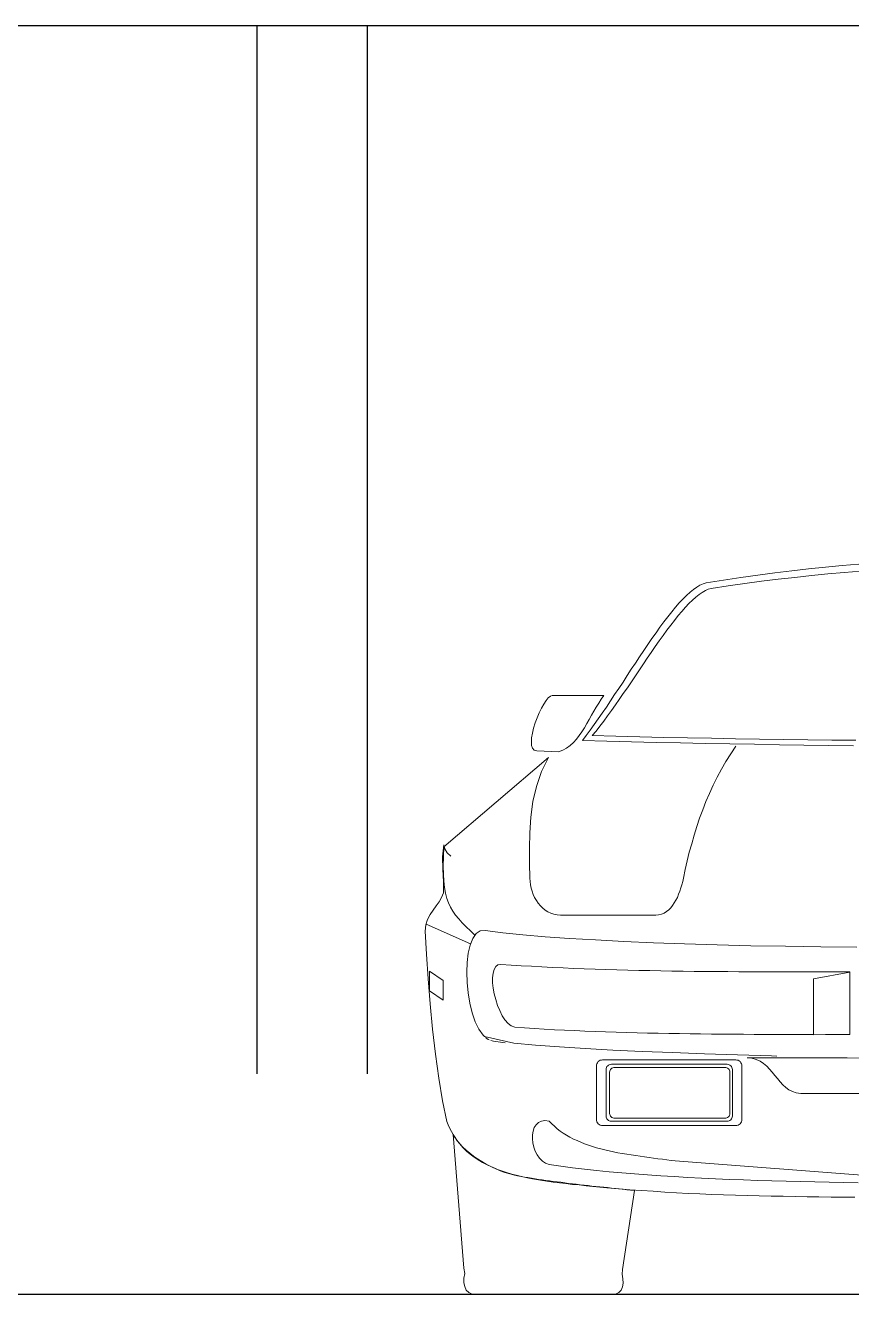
# Model space of a CAD drawing. Header units: millimetres. Extents: x 587797 to 2274247, y 1711 to 439204.
# Drawn here: x 999203 to 1001449, y 283670 to 287120 of the extents above; entities that cross this region are included whole.
import ezdxf

# ---------------------------------------------------------------- set-up
doc = ezdxf.new("R2010")
doc.units = ezdxf.units.MM
doc.layers.add('finiture', color=7, linetype='Continuous', lineweight=20)

msp = doc.modelspace()

# ---------------------------------------------------------------- linework, layer by layer
for p, q in [((971939.651, 287119.666, 442.155), (1042638.019, 287119.666, 442.155)), ((999832.243, 287119.666), (999832.243, 284269.666)), ((1000132.243, 284269.666), (1000132.243, 287119.666)), ((1042868.164, 283669.666, 442.155), (971709.651, 283669.666, 442.155))]:
    msp.add_line(p, q)
at = {"layer": 'finiture'}
for p, q in [((1001240.059, 285631.756, 442.155), (1001193.594, 285625.357, 442.155)), ((1001286.114, 285637.367, 442.155), (1001240.059, 285631.756, 442.155)), ((1001331.775, 285642.569, 442.155), (1001286.114, 285637.367, 442.155)), ((1001377.42, 285647.376, 442.155), (1001331.775, 285642.569, 442.155)), ((1001384.229, 285628.557, 442.155), (1001339.388, 285624.143, 442.155)), ((1001423.081, 285651.789, 442.155), (1001377.42, 285647.376, 442.155)), ((1001428.692, 285632.56, 442.155), (1001384.229, 285628.557, 442.155)), ((1001468.348, 285655.383, 442.155), (1001423.081, 285651.789, 442.155)), ((1001473.55, 285635.76, 442.155), (1001428.692, 285632.56, 442.155)), ((1001027.389, 285592.51, 442.155), (1001018.578, 285586.095, 442.155)), ((1001036.199, 285597.711, 442.155), (1001027.389, 285592.51, 442.155)), ((1001045.01, 285601.715, 442.155), (1001036.199, 285597.711, 442.155)), ((1001053.017, 285604.126, 442.155), (1001045.01, 285601.715, 442.155)), ((1001100.286, 285611.739, 442.155), (1001053.017, 285604.126, 442.155)), ((1001112.69, 285596.119, 442.155), (1001067.045, 285589.31, 442.155)), ((1001147.145, 285618.942, 442.155), (1001100.286, 285611.739, 442.155)), ((1001158.351, 285602.519, 442.155), (1001112.69, 285596.119, 442.155)), ((1001193.594, 285625.357, 442.155), (1001147.145, 285618.942, 442.155)), ((1001204.012, 285608.524, 442.155), (1001158.351, 285602.519, 442.155)), ((1001249.263, 285614.135, 442.155), (1001204.012, 285608.524, 442.155)), ((1001294.53, 285619.336, 442.155), (1001249.263, 285614.135, 442.155)), ((1001339.388, 285624.143, 442.155), (1001294.53, 285619.336, 442.155)), ((1000990.144, 285560.073, 442.155), (1000980.136, 285549.654, 442.155)), ((1000999.759, 285570.081, 442.155), (1000990.144, 285560.073, 442.155)), ((1001009.373, 285578.892, 442.155), (1000999.759, 285570.081, 442.155)), ((1001015.772, 285557.267, 442.155), (1001006.158, 285548.047, 442.155)), ((1001018.578, 285586.095, 442.155), (1001009.373, 285578.892, 442.155)), ((1001024.993, 285565.668, 442.155), (1001015.772, 285557.267, 442.155)), ((1001033.804, 285572.477, 442.155), (1001024.993, 285565.668, 442.155)), ((1001042.614, 285578.498, 442.155), (1001033.804, 285572.477, 442.155)), ((1001051.015, 285583.699, 442.155), (1001042.614, 285578.498, 442.155)), ((1001059.038, 285586.899, 442.155), (1001051.015, 285583.699, 442.155)), ((1001067.045, 285589.31, 442.155), (1001059.038, 285586.899, 442.155)), ((1000959.709, 285525.224, 442.155), (1000949.29, 285512.016, 442.155)), ((1000970.127, 285538.038, 442.155), (1000959.709, 285525.224, 442.155)), ((1000980.136, 285549.654, 442.155), (1000970.127, 285538.038, 442.155)), ((1000986.945, 285526.832, 442.155), (1000976.92, 285515.216, 442.155)), ((1000996.953, 285538.038, 442.155), (1000986.945, 285526.832, 442.155)), ((1001006.158, 285548.047, 442.155), (1000996.953, 285538.038, 442.155)), ((1000938.478, 285497.988, 442.155), (1000927.666, 285483.566, 442.155)), ((1000949.29, 285512.016, 442.155), (1000938.478, 285497.988, 442.155)), ((1000956.903, 285489.178, 442.155), (1000946.485, 285475.56, 442.155)), ((1000966.912, 285502.401, 442.155), (1000956.903, 285489.178, 442.155)), ((1000976.92, 285515.216, 442.155), (1000966.912, 285502.401, 442.155)), ((1000916.853, 285468.357, 442.155), (1000905.647, 285452.737, 442.155)), ((1000927.666, 285483.566, 442.155), (1000916.853, 285468.357, 442.155)), ((1000936.082, 285461.138, 442.155), (1000925.664, 285446.322, 442.155)), ((1000946.485, 285475.56, 442.155), (1000936.082, 285461.138, 442.155)), ((1000883.612, 285420.3, 442.155), (1000872.39, 285403.466, 442.155)), ((1000894.819, 285436.708, 442.155), (1000883.612, 285420.3, 442.155)), ((1000905.647, 285452.737, 442.155), (1000894.819, 285436.708, 442.155)), ((1000914.852, 285431.112, 442.155), (1000904.039, 285415.493, 442.155)), ((1000925.664, 285446.322, 442.155), (1000914.852, 285431.112, 442.155)), ((1000861.184, 285386.255, 442.155), (1000849.567, 285369.437, 442.155)), ((1000872.39, 285403.466, 442.155), (1000861.184, 285386.255, 442.155)), ((1000893.227, 285399.873, 442.155), (1000882.414, 285383.843, 442.155)), ((1000904.039, 285415.493, 442.155), (1000893.227, 285399.873, 442.155)), ((1000838.361, 285352.21, 442.155), (1000827.139, 285334.589, 442.155)), ((1000849.567, 285369.437, 442.155), (1000838.361, 285352.21, 442.155)), ((1000860.79, 285351.816, 442.155), (1000849.977, 285335.393, 442.155)), ((1000871.602, 285367.83, 442.155), (1000860.79, 285351.816, 442.155)), ((1000882.414, 285383.843, 442.155), (1000871.602, 285367.83, 442.155)), ((1000815.932, 285317.361, 442.155), (1000804.316, 285300.544, 442.155)), ((1000827.139, 285334.589, 442.155), (1000815.932, 285317.361, 442.155)), ((1000839.149, 285319.363, 442.155), (1000827.943, 285303.349, 442.155)), ((1000849.977, 285335.393, 442.155), (1000839.149, 285319.363, 442.155)), ((1000618.078, 285284.53, 442.155), (1000611.679, 285274.916, 442.155)), ((1000624.083, 285291.733, 442.155), (1000618.078, 285284.53, 442.155)), ((1000629.694, 285296.54, 442.155), (1000624.083, 285291.733, 442.155)), ((1000634.502, 285298.148, 442.155), (1000629.694, 285296.54, 442.155)), ((1000775.473, 285298.148, 442.155), (1000634.502, 285298.148, 442.155)), ((1000761.051, 285277.721, 442.155), (1000767.86, 285288.124, 442.155)), ((1000767.86, 285288.124, 442.155), (1000775.473, 285298.148, 442.155)), ((1000793.094, 285283.726, 442.155), (1000781.888, 285266.909, 442.155)), ((1000804.316, 285300.544, 442.155), (1000793.094, 285283.726, 442.155)), ((1000817.13, 285287.73, 442.155), (1000806.318, 285272.504, 442.155)), ((1000827.943, 285303.349, 442.155), (1000817.13, 285287.73, 442.155)), ((1000599.653, 285250.879, 442.155), (1000593.648, 285237.261, 442.155)), ((1000605.658, 285263.693, 442.155), (1000599.653, 285250.879, 442.155)), ((1000611.679, 285274.916, 442.155), (1000605.658, 285263.693, 442.155)), ((1000741.428, 285244.48, 442.155), (1000747.843, 285255.687, 442.155)), ((1000747.843, 285255.687, 442.155), (1000754.258, 285266.909, 442.155)), ((1000754.258, 285266.909, 442.155), (1000761.051, 285277.721, 442.155)), ((1000770.665, 285250.485, 442.155), (1000759.853, 285234.456, 442.155)), ((1000781.888, 285266.909, 442.155), (1000770.665, 285250.485, 442.155)), ((1000795.899, 285257.294, 442.155), (1000785.087, 285242.478, 442.155)), ((1000806.318, 285272.504, 442.155), (1000795.899, 285257.294, 442.155)), ((1000588.447, 285223.643, 442.155), (1000584.033, 285209.631, 442.155)), ((1000593.648, 285237.261, 442.155), (1000588.447, 285223.643, 442.155)), ((1000722.214, 285210.435, 442.155), (1000728.614, 285221.642, 442.155)), ((1000728.614, 285221.642, 442.155), (1000735.029, 285232.864, 442.155)), ((1000735.029, 285232.864, 442.155), (1000741.428, 285244.48, 442.155)), ((1000748.646, 285219.246, 442.155), (1000737.834, 285204.02, 442.155)), ((1000759.853, 285234.456, 442.155), (1000748.646, 285219.246, 442.155)), ((1000763.856, 285214.833, 442.155), (1000753.848, 285201.625, 442.155)), ((1000774.669, 285228.451, 442.155), (1000763.856, 285214.833, 442.155)), ((1000785.087, 285242.478, 442.155), (1000774.669, 285228.451, 442.155)), ((1000578.832, 285183.199, 442.155), (1000578.028, 285171.977, 442.155)), ((1000580.834, 285196.014, 442.155), (1000578.832, 285183.199, 442.155)), ((1000584.033, 285209.631, 442.155), (1000580.834, 285196.014, 442.155)), ((1000692.173, 285170.385, 442.155), (1000700.59, 285179.59, 442.155)), ((1000700.59, 285179.59, 442.155), (1000708.187, 285189.205, 442.155)), ((1000708.187, 285189.205, 442.155), (1000715.405, 285199.623, 442.155)), ((1000715.405, 285199.623, 442.155), (1000722.214, 285210.435, 442.155)), ((1000727.022, 285189.599, 442.155), (1000716.603, 285175.996, 442.155)), ((1000737.834, 285204.02, 442.155), (1000727.022, 285189.599, 442.155)), ((1000753.848, 285201.625, 442.155), (1000743.429, 285189.205, 442.155)), ((1000743.429, 285189.205, 442.155), (1000807.91, 285187.597, 442.155)), ((1000807.91, 285187.597, 442.155), (1000872.8, 285186.005, 442.155)), ((1000872.8, 285186.005, 442.155), (1000937.674, 285184.397, 442.155)), ((1000937.674, 285184.397, 442.155), (1001002.564, 285183.199, 442.155)), ((1001002.564, 285183.199, 442.155), (1001067.849, 285182.002, 442.155)), ((1001067.849, 285182.002, 442.155), (1001133.117, 285180.788, 442.155)), ((1001133.117, 285180.788, 442.155), (1001198.401, 285179.59, 442.155)), ((1001198.401, 285179.59, 442.155), (1001263.685, 285178.786, 442.155)), ((1001263.685, 285178.786, 442.155), (1001329.363, 285177.998, 442.155)), ((1001329.363, 285177.998, 442.155), (1001394.648, 285177.194, 442.155)), ((1001394.648, 285177.194, 442.155), (1001460.326, 285176.39, 442.155)), ((1000578.028, 285171.977, 442.155), (1000578.832, 285162.378, 442.155)), ((1000578.832, 285162.378, 442.155), (1000581.228, 285154.766, 442.155)), ((1000581.228, 285154.766, 442.155), (1000586.035, 285149.958, 442.155)), ((1000586.035, 285149.958, 442.155), (1000592.844, 285147.957, 442.155)), ((1000592.844, 285147.957, 442.155), (1000652.123, 285144.757, 442.155)), ((1000652.123, 285144.757, 442.155), (1000663.329, 285149.549, 442.155)), ((1000663.329, 285149.549, 442.155), (1000673.748, 285155.16, 442.155)), ((1000673.748, 285155.16, 442.155), (1000683.362, 285162.378, 442.155)), ((1000683.362, 285162.378, 442.155), (1000692.173, 285170.385, 442.155)), ((1000716.603, 285175.996, 442.155), (1000783.085, 285174.389, 442.155)), ((1000783.085, 285174.389, 442.155), (1000849.977, 285172.387, 442.155)), ((1000849.977, 285172.387, 442.155), (1000916.853, 285170.779, 442.155)), ((1000916.853, 285170.779, 442.155), (1000983.729, 285169.582, 442.155)), ((1000983.729, 285169.582, 442.155), (1001050.621, 285167.974, 442.155)), ((1001050.621, 285167.974, 442.155), (1001117.497, 285166.776, 442.155)), ((1001117.497, 285166.776, 442.155), (1001184.783, 285165.578, 442.155)), ((1001133.527, 285160.377, 442.155), (1001119.909, 285139.95, 442.155)), ((1001184.783, 285165.578, 442.155), (1001252.069, 285164.38, 442.155)), ((1001252.069, 285164.38, 442.155), (1001318.961, 285163.576, 442.155)), ((1001318.961, 285163.576, 442.155), (1001386.247, 285162.378, 442.155)), ((1001386.247, 285162.378, 442.155), (1001453.517, 285161.575, 442.155)), ((1000340.14, 284886.82, 442.155), (1000624.493, 285129.926, 442.155)), ((1000605.264, 285091.483, 442.155), (1000624.493, 285129.926, 442.155)), ((1001106.685, 285119.113, 442.155), (1001094.675, 285097.898, 442.155)), ((1001119.909, 285139.95, 442.155), (1001106.685, 285119.113, 442.155)), ((1000591.646, 285051.039, 442.155), (1000605.264, 285091.483, 442.155)), ((1001083.058, 285076.258, 442.155), (1001072.246, 285054.239, 442.155)), ((1001094.675, 285097.898, 442.155), (1001083.058, 285076.258, 442.155)), ((1000582.441, 285009.776, 442.155), (1000591.646, 285051.039, 442.155)), ((1001072.246, 285054.239, 442.155), (1001062.237, 285032.204, 442.155)), ((1000576.421, 284967.724, 442.155), (1000582.441, 285009.776, 442.155)), ((1001052.623, 285009.776, 442.155), (1001043.812, 284987.347, 442.155)), ((1001062.237, 285032.204, 442.155), (1001052.623, 285009.776, 442.155)), ((1001043.812, 284987.347, 442.155), (1001035.396, 284964.524, 442.155)), ((1000573.631, 284925.278, 442.155), (1000576.421, 284967.724, 442.155)), ((1001027.389, 284941.702, 442.155), (1001020.186, 284918.469, 442.155)), ((1001035.396, 284964.524, 442.155), (1001027.389, 284941.702, 442.155)), ((1000572.827, 284883.226, 442.155), (1000573.631, 284925.278, 442.155)), ((1001020.186, 284918.469, 442.155), (1001013.771, 284895.237, 442.155)), ((1000340.14, 284892.431, 442.155), (1000336.924, 284859.994, 442.155)), ((1000340.14, 284886.82, 442.155), (1000338.926, 284859.19, 442.155)), ((1000342.536, 284881.225, 442.155), (1000340.14, 284892.431, 442.155)), ((1000348.95, 284870.806, 442.155), (1000342.536, 284881.225, 442.155)), ((1000359.353, 284861.602, 442.155), (1000348.95, 284870.806, 442.155)), ((1000573.221, 284841.979, 442.155), (1000572.827, 284883.226, 442.155)), ((1001007.372, 284872.004, 442.155), (1001001.761, 284848.378, 442.155)), ((1001013.771, 284895.237, 442.155), (1001007.372, 284872.004, 442.155)), ((1000336.924, 284859.994, 442.155), (1000337.728, 284825.949, 442.155)), ((1000338.926, 284859.19, 442.155), (1000338.532, 284834.366, 442.155)), ((1000338.532, 284834.366, 442.155), (1000338.926, 284812.741, 442.155)), ((1000574.025, 284801.519, 442.155), (1000573.221, 284841.979, 442.155)), ((1001001.761, 284848.378, 442.155), (1000996.149, 284825.145, 442.155)), ((1000337.728, 284825.949, 442.155), (1000339.336, 284791.904, 442.155)), ((1000338.926, 284812.741, 442.155), (1000340.14, 284793.118, 442.155)), ((1000574.419, 284792.708, 442.155), (1000574.025, 284801.519, 442.155)), ((1000991.342, 284801.519, 442.155), (1000989.34, 284792.708, 442.155)), ((1000996.149, 284825.145, 442.155), (1000991.342, 284801.519, 442.155)), ((1000339.336, 284791.904, 442.155), (1000338.926, 284761.469, 442.155)), ((1000340.14, 284793.118, 442.155), (1000341.732, 284775.891, 442.155)), ((1000341.732, 284775.891, 442.155), (1000344.537, 284760.665, 442.155)), ((1000575.632, 284783.503, 442.155), (1000574.419, 284792.708, 442.155)), ((1000577.224, 284774.693, 442.155), (1000575.632, 284783.503, 442.155)), ((1000580.03, 284765.882, 442.155), (1000577.224, 284774.693, 442.155)), ((1000583.229, 284757.071, 442.155), (1000580.03, 284765.882, 442.155)), ((1000981.334, 284766.276, 442.155), (1000978.134, 284757.859, 442.155)), ((1000984.533, 284775.087, 442.155), (1000981.334, 284766.276, 442.155)), ((1000986.945, 284783.897, 442.155), (1000984.533, 284775.087, 442.155)), ((1000989.34, 284792.708, 442.155), (1000986.945, 284783.897, 442.155)), ((1000327.31, 284737.448, 442.155), (1000319.303, 284726.226, 442.155)), ((1000334.119, 284749.049, 442.155), (1000327.31, 284737.448, 442.155)), ((1000338.926, 284761.469, 442.155), (1000334.119, 284749.049, 442.155)), ((1000344.537, 284760.665, 442.155), (1000348.147, 284746.653, 442.155)), ((1000348.147, 284746.653, 442.155), (1000352.544, 284734.233, 442.155)), ((1000352.544, 284734.233, 442.155), (1000358.155, 284722.617, 442.155)), ((1000586.839, 284749.049, 442.155), (1000583.229, 284757.071, 442.155)), ((1000591.646, 284741.042, 442.155), (1000586.839, 284749.049, 442.155)), ((1000596.453, 284733.429, 442.155), (1000591.646, 284741.042, 442.155)), ((1000602.459, 284726.62, 442.155), (1000596.453, 284733.429, 442.155)), ((1000966.518, 284734.233, 442.155), (1000962.105, 284727.424, 442.155)), ((1000970.915, 284741.846, 442.155), (1000966.518, 284734.233, 442.155)), ((1000974.919, 284749.459, 442.155), (1000970.915, 284741.846, 442.155)), ((1000978.134, 284757.859, 442.155), (1000974.919, 284749.459, 442.155)), ((1000302.88, 284702.6, 442.155), (1000296.071, 284689.376, 442.155)), ((1000310.902, 284714.61, 442.155), (1000302.88, 284702.6, 442.155)), ((1000319.303, 284726.226, 442.155), (1000310.902, 284714.61, 442.155)), ((1000358.155, 284722.617, 442.155), (1000364.57, 284711.804, 442.155)), ((1000364.57, 284711.804, 442.155), (1000371.773, 284701.402, 442.155)), ((1000371.773, 284701.402, 442.155), (1000380.584, 284690.983, 442.155)), ((1000608.464, 284720.615, 442.155), (1000602.459, 284726.62, 442.155)), ((1000615.273, 284715.02, 442.155), (1000608.464, 284720.615, 442.155)), ((1000622.885, 284710.212, 442.155), (1000615.273, 284715.02, 442.155)), ((1000630.892, 284706.603, 442.155), (1000622.885, 284710.212, 442.155)), ((1000639.309, 284703.797, 442.155), (1000630.892, 284706.603, 442.155)), ((1000648.12, 284702.19, 442.155), (1000639.309, 284703.797, 442.155)), ((1000657.324, 284701.402, 442.155), (1000648.12, 284702.19, 442.155)), ((1000916.049, 284701.402, 442.155), (1000657.324, 284701.402, 442.155)), ((1000924.056, 284702.19, 442.155), (1000916.049, 284701.402, 442.155)), ((1000931.669, 284703.797, 442.155), (1000924.056, 284702.19, 442.155)), ((1000938.888, 284706.603, 442.155), (1000931.669, 284703.797, 442.155)), ((1000945.287, 284710.606, 442.155), (1000938.888, 284706.603, 442.155)), ((1000951.292, 284715.414, 442.155), (1000945.287, 284710.606, 442.155)), ((1000956.903, 284721.025, 442.155), (1000951.292, 284715.414, 442.155)), ((1000962.105, 284727.424, 442.155), (1000956.903, 284721.025, 442.155)), ((1000291.279, 284674.56, 442.155), (1000289.671, 284657.742, 442.155)), ((1000296.071, 284689.376, 442.155), (1000291.279, 284674.56, 442.155)), ((1000292.067, 284676.168, 442.155), (1000413.021, 284623.303, 442.155)), ((1000380.584, 284690.983, 442.155), (1000389.789, 284680.565, 442.155)), ((1000389.789, 284680.565, 442.155), (1000400.601, 284669.753, 442.155)), ((1000400.601, 284669.753, 442.155), (1000412.217, 284658.136, 442.155)), ((1000289.671, 284657.742, 442.155), (1000293.281, 284594.87, 442.155)), ((1000411.823, 284619.694, 442.155), (1000418.632, 284637.315, 442.155)), ((1000412.217, 284658.136, 442.155), (1000425.047, 284645.732, 442.155)), ((1000418.632, 284637.315, 442.155), (1000427.837, 284650.933, 442.155)), ((1000427.837, 284650.933, 442.155), (1000439.059, 284658.136, 442.155)), ((1000439.059, 284658.136, 442.155), (1000452.267, 284659.35, 442.155)), ((1000452.267, 284659.35, 442.155), (1000500.34, 284653.329, 442.155)), ((1000500.34, 284653.329, 442.155), (1000554.796, 284647.734, 442.155)), ((1000554.796, 284647.734, 442.155), (1000615.273, 284642.517, 442.155)), ((1000615.273, 284642.517, 442.155), (1000681.361, 284637.709, 442.155)), ((1000681.361, 284637.709, 442.155), (1000752.65, 284633.706, 442.155)), ((1000752.65, 284633.706, 442.155), (1000829.141, 284629.703, 442.155)), ((1000829.141, 284629.703, 442.155), (1000909.65, 284626.109, 442.155)), ((1000909.65, 284626.109, 442.155), (1000994.558, 284623.303, 442.155)), ((1000293.281, 284594.87, 442.155), (1000297.678, 284528.388, 442.155)), ((1000403.816, 284572.835, 442.155), (1000406.622, 284597.659, 442.155)), ((1000406.622, 284597.659, 442.155), (1000411.823, 284619.694, 442.155)), ((1000994.558, 284623.303, 442.155), (1001082.664, 284620.498, 442.155)), ((1001082.664, 284620.498, 442.155), (1001174.381, 284618.086, 442.155)), ((1001174.381, 284618.086, 442.155), (1001268.492, 284616.494, 442.155)), ((1001268.492, 284616.494, 442.155), (1001364.606, 284614.887, 442.155)), ((1001364.606, 284614.887, 442.155), (1001463.131, 284613.689, 442.155)), ((1000402.618, 284546.009, 442.155), (1000403.816, 284572.835, 442.155)), ((1000476.697, 284553.606, 442.155), (1000481.111, 284561.219, 442.155)), ((1000481.111, 284561.219, 442.155), (1000487.116, 284566.026, 442.155)), ((1000487.116, 284566.026, 442.155), (1000495.123, 284567.224, 442.155)), ((1000495.123, 284567.224, 442.155), (1000522.768, 284565.222, 442.155)), ((1000522.768, 284565.222, 442.155), (1000550.398, 284563.63, 442.155)), ((1000550.398, 284563.63, 442.155), (1000578.438, 284562.023, 442.155)), ((1000578.438, 284562.023, 442.155), (1000606.872, 284560.415, 442.155)), ((1000606.872, 284560.415, 442.155), (1000635.305, 284559.217, 442.155)), ((1000635.305, 284559.217, 442.155), (1000664.133, 284557.61, 442.155)), ((1000664.133, 284557.61, 442.155), (1000692.977, 284556.412, 442.155)), ((1000692.977, 284556.412, 442.155), (1000721.805, 284555.214, 442.155)), ((1000297.678, 284528.388, 442.155), (1000303.289, 284459.904, 442.155)), ((1000300.878, 284549.209, 442.155), (1000338.138, 284523.58, 442.155)), ((1000300.878, 284495.556, 442.155), (1000300.878, 284549.209, 442.155)), ((1000338.138, 284523.58, 442.155), (1000338.138, 284469.928, 442.155)), ((1000403.816, 284517.969, 442.155), (1000402.618, 284546.009, 442.155)), ((1000472.694, 284531.177, 442.155), (1000473.908, 284543.598, 442.155)), ((1000472.694, 284517.56, 442.155), (1000472.694, 284531.177, 442.155)), ((1000473.908, 284543.598, 442.155), (1000476.697, 284553.606, 442.155)), ((1000721.805, 284555.214, 442.155), (1000751.452, 284554.41, 442.155)), ((1000751.452, 284554.41, 442.155), (1000780.69, 284553.212, 442.155)), ((1000780.69, 284553.212, 442.155), (1000810.321, 284552.408, 442.155)), ((1000810.321, 284552.408, 442.155), (1000839.953, 284551.604, 442.155)), ((1000839.953, 284551.604, 442.155), (1000869.994, 284550.816, 442.155)), ((1000869.994, 284550.816, 442.155), (1000900.036, 284550.406, 442.155)), ((1000900.036, 284550.406, 442.155), (1000930.077, 284549.603, 442.155)), ((1000930.077, 284549.603, 442.155), (1000960.103, 284549.209, 442.155)), ((1000960.103, 284549.209, 442.155), (1000990.538, 284548.799, 442.155)), ((1000990.538, 284548.799, 442.155), (1001020.58, 284548.405, 442.155)), ((1001020.58, 284548.405, 442.155), (1001051.015, 284548.011, 442.155)), ((1001051.015, 284548.011, 442.155), (1001081.451, 284547.601, 442.155)), ((1001081.451, 284547.601, 442.155), (1001111.902, 284547.601, 442.155)), ((1001111.902, 284547.601, 442.155), (1001142.337, 284547.207, 442.155)), ((1001142.337, 284547.207, 442.155), (1001172.379, 284547.207, 442.155)), ((1001172.379, 284547.207, 442.155), (1001202.814, 284546.797, 442.155)), ((1001202.814, 284546.797, 442.155), (1001233.25, 284546.797, 442.155)), ((1001233.25, 284546.797, 442.155), (1001263.685, 284546.797, 442.155)), ((1001263.685, 284546.797, 442.155), (1001293.727, 284546.797, 442.155)), ((1001293.727, 284546.797, 442.155), (1001323.768, 284546.797, 442.155)), ((1001323.768, 284546.797, 442.155), (1001353.794, 284546.797, 442.155)), ((1001443.508, 284546.403, 442.155), (1001344.983, 284527.978, 442.155)), ((1001344.983, 284527.978, 442.155), (1001344.983, 284376.21, 442.155)), ((1001353.794, 284546.797, 442.155), (1001383.835, 284546.797, 442.155)), ((1001383.835, 284546.797, 442.155), (1001413.877, 284546.797, 442.155)), ((1001413.877, 284546.797, 442.155), (1001443.508, 284546.797, 442.155)), ((1001443.508, 284546.797, 442.155), (1001443.508, 284376.604, 442.155)), ((1001443.508, 284377.408, 442.155), (1001443.508, 284546.403, 442.155)), ((1000338.138, 284469.928, 442.155), (1000300.878, 284495.556, 442.155)), ((1000406.212, 284489.551, 442.155), (1000403.816, 284517.969, 442.155)), ((1000411.019, 284461.512, 442.155), (1000406.212, 284489.551, 442.155)), ((1000474.302, 284502.759, 442.155), (1000472.694, 284517.56, 442.155)), ((1000477.107, 284487.14, 442.155), (1000474.302, 284502.759, 442.155)), ((1000481.111, 284471.52, 442.155), (1000477.107, 284487.14, 442.155)), ((1000303.289, 284459.904, 442.155), (1000309.689, 284391.026, 442.155)), ((1000417.434, 284435.474, 442.155), (1000411.019, 284461.512, 442.155)), ((1000485.918, 284455.901, 442.155), (1000481.111, 284471.52, 442.155)), ((1000491.923, 284441.494, 442.155), (1000485.918, 284455.901, 442.155)), ((1000425.441, 284411.453, 442.155), (1000417.434, 284435.474, 442.155)), ((1000498.732, 284427.877, 442.155), (1000491.923, 284441.494, 442.155)), ((1000506.345, 284416.26, 442.155), (1000498.732, 284427.877, 442.155)), ((1000309.689, 284391.026, 442.155), (1000317.301, 284322.936, 442.155)), ((1000435.45, 284391.026, 442.155), (1000425.441, 284411.453, 442.155)), ((1000447.066, 284374.603, 442.155), (1000435.45, 284391.026, 442.155)), ((1000514.746, 284407.04, 442.155), (1000506.345, 284416.26, 442.155)), ((1000523.556, 284400.231, 442.155), (1000514.746, 284407.04, 442.155)), ((1000532.777, 284396.637, 442.155), (1000523.556, 284400.231, 442.155)), ((1000559.603, 284394.636, 442.155), (1000532.777, 284396.637, 442.155)), ((1000586.445, 284393.028, 442.155), (1000559.603, 284394.636, 442.155)), ((1000613.271, 284391.42, 442.155), (1000586.445, 284393.028, 442.155)), ((1000640.901, 284389.828, 442.155), (1000613.271, 284391.42, 442.155)), ((1000668.137, 284388.615, 442.155), (1000640.901, 284389.828, 442.155)), ((1000695.782, 284387.417, 442.155), (1000668.137, 284388.615, 442.155)), ((1000723.806, 284386.219, 442.155), (1000695.782, 284387.417, 442.155)), ((1000751.846, 284385.021, 442.155), (1000723.806, 284386.219, 442.155)), ((1000779.886, 284384.217, 442.155), (1000751.846, 284385.021, 442.155)), ((1000808.32, 284383.019, 442.155), (1000779.886, 284384.217, 442.155)), ((1000450.675, 284371.403, 442.155), (1000447.066, 284374.603, 442.155)), ((1000530.381, 284352.978, 442.155), (1000450.675, 284371.403, 442.155)), ((1000450.675, 284371.403, 442.155), (1000450.675, 284371.403, 442.155)), ((1000453.481, 284368.992, 442.155), (1000453.481, 284368.992, 442.155)), ((1000460.29, 284363.396, 442.155), (1000453.481, 284368.992, 442.155)), ((1000463.08, 284362.592, 442.155), (1000460.29, 284363.396, 442.155)), ((1000468.297, 284360.591, 442.155), (1000468.297, 284360.591, 442.155)), ((1000475.106, 284358.179, 442.155), (1000468.297, 284360.591, 442.155)), ((1000507.149, 284354.176, 442.155), (1000475.106, 284358.179, 442.155)), ((1000589.644, 284347.777, 442.155), (1000530.381, 284352.978, 442.155)), ((1000836.753, 284382.215, 442.155), (1000808.32, 284383.019, 442.155)), ((1000865.187, 284381.412, 442.155), (1000836.753, 284382.215, 442.155)), ((1000894.031, 284380.608, 442.155), (1000865.187, 284381.412, 442.155)), ((1000922.464, 284380.214, 442.155), (1000894.031, 284380.608, 442.155)), ((1000951.292, 284379.41, 442.155), (1000922.464, 284380.214, 442.155)), ((1000980.53, 284379.016, 442.155), (1000951.292, 284379.41, 442.155)), ((1001009.373, 284378.606, 442.155), (1000980.53, 284379.016, 442.155)), ((1001038.201, 284378.212, 442.155), (1001009.373, 284378.606, 442.155)), ((1001067.439, 284377.802, 442.155), (1001038.201, 284378.212, 442.155)), ((1001096.282, 284377.802, 442.155), (1001067.439, 284377.802, 442.155)), ((1001125.52, 284377.408, 442.155), (1001096.282, 284377.802, 442.155)), ((1001154.757, 284377.408, 442.155), (1001125.52, 284377.408, 442.155)), ((1001183.585, 284377.014, 442.155), (1001154.757, 284377.408, 442.155)), ((1001212.823, 284377.014, 442.155), (1001183.585, 284377.014, 442.155)), ((1001241.651, 284377.014, 442.155), (1001212.823, 284377.014, 442.155)), ((1001270.888, 284376.604, 442.155), (1001241.651, 284377.014, 442.155)), ((1001299.732, 284376.604, 442.155), (1001270.888, 284376.604, 442.155)), ((1001328.56, 284376.604, 442.155), (1001299.732, 284376.604, 442.155)), ((1001344.983, 284376.604, 442.155), (1001328.56, 284376.604, 442.155)), ((1001344.983, 284376.21, 442.155), (1001443.508, 284377.408, 442.155)), ((1001377.83, 284376.604, 442.155), (1001377.83, 284376.604, 442.155)), ((1001386.247, 284376.604, 442.155), (1001377.83, 284376.604, 442.155)), ((1001415.074, 284376.604, 442.155), (1001386.247, 284376.604, 442.155)), ((1001443.508, 284376.604, 442.155), (1001415.074, 284376.604, 442.155)), ((1000317.301, 284322.936, 442.155), (1000326.112, 284257.652, 442.155)), ((1000654.535, 284342.969, 442.155), (1000589.644, 284347.777, 442.155)), ((1000724.626, 284338.556, 442.155), (1000654.535, 284342.969, 442.155)), ((1000799.509, 284334.553, 442.155), (1000724.626, 284338.556, 442.155)), ((1000878.805, 284330.549, 442.155), (1000799.509, 284334.553, 442.155)), ((1000961.711, 284327.35, 442.155), (1000878.805, 284330.549, 442.155)), ((1001048.225, 284324.134, 442.155), (1000961.711, 284327.35, 442.155)), ((1001137.94, 284321.345, 442.155), (1001048.225, 284324.134, 442.155)), ((1001230.444, 284318.539, 442.155), (1001137.94, 284321.345, 442.155)), ((1001245.67, 284318.129, 442.155), (1001230.444, 284318.539, 442.155)), ((1000754.652, 284290.893, 442.155), (1000755.046, 284294.109, 442.155)), ((1000754.652, 284145.919, 442.155), (1000754.652, 284290.893, 442.155)), ((1000755.046, 284294.109, 442.155), (1000755.849, 284297.308, 442.155)), ((1000755.849, 284297.308, 442.155), (1000757.457, 284300.114, 442.155)), ((1000757.457, 284300.114, 442.155), (1000759.459, 284302.919, 442.155)), ((1000759.459, 284302.919, 442.155), (1000762.264, 284304.921, 442.155)), ((1000762.264, 284304.921, 442.155), (1000765.07, 284306.513, 442.155)), ((1000765.07, 284306.513, 442.155), (1000768.27, 284307.317, 442.155)), ((1000768.27, 284307.317, 442.155), (1000771.469, 284307.727, 442.155)), ((1000771.469, 284307.727, 442.155), (1001133.527, 284307.727, 442.155)), ((1000781.084, 284281.295, 442.155), (1000781.478, 284284.084, 442.155)), ((1000781.084, 284155.124, 442.155), (1000781.084, 284281.295, 442.155)), ((1000781.478, 284284.084, 442.155), (1000782.282, 284286.89, 442.155)), ((1000782.282, 284286.89, 442.155), (1000783.479, 284289.301, 442.155)), ((1000783.479, 284289.301, 442.155), (1000785.497, 284291.697, 442.155)), ((1000785.497, 284291.697, 442.155), (1000787.499, 284293.305, 442.155)), ((1000787.499, 284293.305, 442.155), (1000789.894, 284294.503, 442.155)), ((1000789.894, 284294.503, 442.155), (1000792.7, 284295.307, 442.155)), ((1000791.896, 284279.687, 442.155), (1000793.094, 284281.689, 442.155)), ((1000792.7, 284295.307, 442.155), (1000795.505, 284295.701, 442.155)), ((1000793.094, 284281.689, 442.155), (1000794.702, 284283.69, 442.155)), ((1000794.702, 284283.69, 442.155), (1000796.703, 284285.298, 442.155)), ((1000795.505, 284295.701, 442.155), (1001109.9, 284295.701, 442.155)), ((1000796.703, 284285.298, 442.155), (1000799.099, 284286.496, 442.155)), ((1000799.099, 284286.496, 442.155), (1000801.905, 284286.89, 442.155)), ((1000801.905, 284286.89, 442.155), (1000804.71, 284287.3, 442.155)), ((1000804.71, 284287.3, 442.155), (1001103.879, 284287.3, 442.155)), ((1001103.879, 284287.3, 442.155), (1001106.685, 284286.89, 442.155)), ((1001106.685, 284286.89, 442.155), (1001109.096, 284286.496, 442.155)), ((1001109.096, 284286.496, 442.155), (1001111.492, 284285.298, 442.155)), ((1001109.9, 284295.701, 442.155), (1001112.69, 284295.307, 442.155)), ((1001111.492, 284285.298, 442.155), (1001113.904, 284283.69, 442.155)), ((1001112.69, 284295.307, 442.155), (1001115.496, 284294.503, 442.155)), ((1001113.904, 284283.69, 442.155), (1001115.496, 284281.689, 442.155)), ((1001115.496, 284294.503, 442.155), (1001117.907, 284293.305, 442.155)), ((1001115.496, 284281.689, 442.155), (1001116.709, 284279.687, 442.155)), ((1001117.907, 284293.305, 442.155), (1001120.303, 284291.697, 442.155)), ((1001120.303, 284291.697, 442.155), (1001121.91, 284289.301, 442.155)), ((1001121.91, 284289.301, 442.155), (1001123.108, 284286.89, 442.155)), ((1001123.108, 284286.89, 442.155), (1001123.912, 284284.084, 442.155)), ((1001123.912, 284284.084, 442.155), (1001124.306, 284281.295, 442.155)), ((1001124.306, 284281.295, 442.155), (1001124.306, 284155.124, 442.155)), ((1001133.527, 284307.727, 442.155), (1001136.726, 284307.317, 442.155)), ((1001136.726, 284307.317, 442.155), (1001139.926, 284306.513, 442.155)), ((1001139.926, 284306.513, 442.155), (1001142.731, 284304.921, 442.155)), ((1001142.731, 284304.921, 442.155), (1001145.537, 284302.919, 442.155)), ((1001145.537, 284302.919, 442.155), (1001147.539, 284300.114, 442.155)), ((1001147.539, 284300.114, 442.155), (1001149.146, 284297.308, 442.155)), ((1001149.146, 284297.308, 442.155), (1001149.95, 284294.109, 442.155)), ((1001149.95, 284294.109, 442.155), (1001150.344, 284290.893, 442.155)), ((1001150.344, 284290.893, 442.155), (1001150.344, 284145.919, 442.155)), ((1001177.58, 284312.534, 442.155), (1001164.356, 284313.732, 442.155)), ((1001164.356, 284313.732, 442.155), (1001203.208, 284313.732, 442.155)), ((1001189.196, 284308.924, 442.155), (1001177.58, 284312.534, 442.155)), ((1001199.599, 284304.117, 442.155), (1001189.196, 284308.924, 442.155)), ((1001208.819, 284298.112, 442.155), (1001199.599, 284304.117, 442.155)), ((1001203.208, 284313.732, 442.155), (1001242.454, 284313.322, 442.155)), ((1001217.63, 284290.893, 442.155), (1001208.819, 284298.112, 442.155)), ((1001225.243, 284282.886, 442.155), (1001217.63, 284290.893, 442.155)), ((1001232.84, 284274.486, 442.155), (1001225.243, 284282.886, 442.155)), ((1001242.454, 284313.322, 442.155), (1001281.307, 284313.322, 442.155)), ((1001281.307, 284313.322, 442.155), (1001320.159, 284312.928, 442.155)), ((1001320.159, 284312.928, 442.155), (1001359.011, 284312.928, 442.155)), ((1001359.011, 284312.928, 442.155), (1001397.847, 284312.928, 442.155)), ((1001397.847, 284312.928, 442.155), (1001436.699, 284312.928, 442.155)), ((1001436.699, 284312.928, 442.155), (1001475.551, 284312.534, 442.155)), ((1000326.112, 284257.652, 442.155), (1000336.53, 284195.978, 442.155)), ((1000790.698, 284274.486, 442.155), (1000791.092, 284277.275, 442.155)), ((1000790.698, 284162.342, 442.155), (1000790.698, 284274.486, 442.155)), ((1000791.092, 284277.275, 442.155), (1000791.896, 284279.687, 442.155)), ((1001116.709, 284279.687, 442.155), (1001117.497, 284277.275, 442.155)), ((1001117.497, 284277.275, 442.155), (1001117.907, 284274.486, 442.155)), ((1001117.907, 284274.486, 442.155), (1001117.907, 284162.342, 442.155)), ((1001240.059, 284265.675, 442.155), (1001232.84, 284274.486, 442.155)), ((1001246.868, 284256.864, 442.155), (1001240.059, 284265.675, 442.155)), ((1001254.071, 284248.054, 442.155), (1001246.868, 284256.864, 442.155)), ((1001261.684, 284240.031, 442.155), (1001254.071, 284248.054, 442.155)), ((1001269.69, 284232.828, 442.155), (1001261.684, 284240.031, 442.155)), ((1001278.107, 284226.413, 442.155), (1001269.69, 284232.828, 442.155)), ((1001287.722, 284221.606, 442.155), (1001278.107, 284226.413, 442.155)), ((1001298.124, 284218.012, 442.155), (1001287.722, 284221.606, 442.155)), ((1001310.15, 284216.404, 442.155), (1001298.124, 284218.012, 442.155)), ((1002273.73, 284217.208, 442.155), (1001310.15, 284216.404, 442.155)), ((1000336.53, 284195.978, 442.155), (1000348.147, 284139.914, 442.155)), ((1000605.264, 284141.506, 442.155), (1000614.879, 284142.719, 442.155)), ((1000614.879, 284142.719, 442.155), (1000626.495, 284141.506, 442.155)), ((1000755.046, 284142.719, 442.155), (1000754.652, 284145.919, 442.155)), ((1000755.849, 284139.504, 442.155), (1000755.046, 284142.719, 442.155)), ((1000781.478, 284152.334, 442.155), (1000781.084, 284155.124, 442.155)), ((1000782.282, 284149.528, 442.155), (1000781.478, 284152.334, 442.155)), ((1000783.479, 284147.117, 442.155), (1000782.282, 284149.528, 442.155)), ((1000785.497, 284145.115, 442.155), (1000783.479, 284147.117, 442.155)), ((1000787.499, 284143.113, 442.155), (1000785.497, 284145.115, 442.155)), ((1000789.894, 284141.916, 442.155), (1000787.499, 284143.113, 442.155)), ((1000791.092, 284159.537, 442.155), (1000790.698, 284162.342, 442.155)), ((1000791.896, 284157.125, 442.155), (1000791.092, 284159.537, 442.155)), ((1000793.094, 284155.124, 442.155), (1000791.896, 284157.125, 442.155)), ((1000794.702, 284153.122, 442.155), (1000793.094, 284155.124, 442.155)), ((1000796.703, 284151.53, 442.155), (1000794.702, 284153.122, 442.155)), ((1000799.099, 284150.332, 442.155), (1000796.703, 284151.53, 442.155)), ((1000801.905, 284149.528, 442.155), (1000799.099, 284150.332, 442.155)), ((1000804.71, 284149.119, 442.155), (1000801.905, 284149.528, 442.155)), ((1001103.879, 284149.119, 442.155), (1000804.71, 284149.119, 442.155)), ((1001106.685, 284149.528, 442.155), (1001103.879, 284149.119, 442.155)), ((1001109.096, 284150.332, 442.155), (1001106.685, 284149.528, 442.155)), ((1001111.492, 284151.53, 442.155), (1001109.096, 284150.332, 442.155)), ((1001113.904, 284153.122, 442.155), (1001111.492, 284151.53, 442.155)), ((1001115.496, 284155.124, 442.155), (1001113.904, 284153.122, 442.155)), ((1001116.709, 284157.125, 442.155), (1001115.496, 284155.124, 442.155)), ((1001117.907, 284143.113, 442.155), (1001115.496, 284141.916, 442.155)), ((1001117.497, 284159.537, 442.155), (1001116.709, 284157.125, 442.155)), ((1001117.907, 284162.342, 442.155), (1001117.497, 284159.537, 442.155)), ((1001120.303, 284145.115, 442.155), (1001117.907, 284143.113, 442.155)), ((1001121.91, 284147.117, 442.155), (1001120.303, 284145.115, 442.155)), ((1001123.108, 284149.528, 442.155), (1001121.91, 284147.117, 442.155)), ((1001123.912, 284152.334, 442.155), (1001123.108, 284149.528, 442.155)), ((1001124.306, 284155.124, 442.155), (1001123.912, 284152.334, 442.155)), ((1001149.95, 284142.719, 442.155), (1001149.146, 284139.504, 442.155)), ((1001150.344, 284145.919, 442.155), (1001149.95, 284142.719, 442.155)), ((1000348.147, 284139.914, 442.155), (1000354.152, 284126.296, 442.155)), ((1000354.152, 284126.296, 442.155), (1000360.551, 284113.482, 442.155)), ((1000360.551, 284113.482, 442.155), (1000367.36, 284101.062, 442.155)), ((1000581.228, 284103.867, 442.155), (1000582.835, 284114.286, 442.155)), ((1000582.835, 284114.286, 442.155), (1000586.035, 284123.49, 442.155)), ((1000586.035, 284123.49, 442.155), (1000590.842, 284131.497, 442.155)), ((1000590.842, 284131.497, 442.155), (1000597.257, 284137.502, 442.155)), ((1000597.257, 284137.502, 442.155), (1000605.264, 284141.506, 442.155)), ((1000626.495, 284141.506, 442.155), (1000633.304, 284134.303, 442.155)), ((1000633.304, 284134.303, 442.155), (1000640.507, 284127.1, 442.155)), ((1000640.507, 284127.1, 442.155), (1000648.12, 284120.685, 442.155)), ((1000648.12, 284120.685, 442.155), (1000656.126, 284114.286, 442.155)), ((1000656.126, 284114.286, 442.155), (1000664.937, 284108.265, 442.155)), ((1000664.937, 284108.265, 442.155), (1000673.748, 284103.063, 442.155)), ((1000757.457, 284136.714, 442.155), (1000755.849, 284139.504, 442.155)), ((1000759.459, 284133.909, 442.155), (1000757.457, 284136.714, 442.155)), ((1000762.264, 284131.907, 442.155), (1000759.459, 284133.909, 442.155)), ((1000765.07, 284130.299, 442.155), (1000762.264, 284131.907, 442.155)), ((1000768.27, 284129.495, 442.155), (1000765.07, 284130.299, 442.155)), ((1000771.469, 284129.101, 442.155), (1000768.27, 284129.495, 442.155)), ((1001133.527, 284129.101, 442.155), (1000771.469, 284129.101, 442.155)), ((1000792.7, 284141.112, 442.155), (1000789.894, 284141.916, 442.155)), ((1000795.505, 284140.718, 442.155), (1000792.7, 284141.112, 442.155)), ((1001109.9, 284140.718, 442.155), (1000795.505, 284140.718, 442.155)), ((1001112.69, 284141.112, 442.155), (1001109.9, 284140.718, 442.155)), ((1001115.496, 284141.916, 442.155), (1001112.69, 284141.112, 442.155)), ((1001136.726, 284129.495, 442.155), (1001133.527, 284129.101, 442.155)), ((1001139.926, 284130.299, 442.155), (1001136.726, 284129.495, 442.155)), ((1001142.731, 284131.907, 442.155), (1001139.926, 284130.299, 442.155)), ((1001145.537, 284133.909, 442.155), (1001142.731, 284131.907, 442.155)), ((1001147.539, 284136.714, 442.155), (1001145.537, 284133.909, 442.155)), ((1001149.146, 284139.504, 442.155), (1001147.539, 284136.714, 442.155)), ((1000370.575, 284096.664, 442.155), (1000365.768, 284105.065, 442.155)), ((1000365.768, 284105.065, 442.155), (1000394.793, 283741.365, 442.155)), ((1000367.36, 284101.062, 442.155), (1000375.382, 284089.855, 442.155)), ((1000376.58, 284087.854, 442.155), (1000370.575, 284096.664, 442.155)), ((1000375.382, 284089.855, 442.155), (1000383.389, 284079.437, 442.155)), ((1000383.783, 284079.437, 442.155), (1000376.58, 284087.854, 442.155)), ((1000383.389, 284079.437, 442.155), (1000392.2, 284069.428, 442.155)), ((1000391.79, 284070.626, 442.155), (1000383.783, 284079.437, 442.155)), ((1000580.834, 284093.055, 442.155), (1000581.228, 284103.867, 442.155)), ((1000582.032, 284081.833, 442.155), (1000580.834, 284093.055, 442.155)), ((1000584.837, 284070.626, 442.155), (1000582.032, 284081.833, 442.155)), ((1000673.748, 284103.063, 442.155), (1000682.968, 284097.862, 442.155)), ((1000682.968, 284097.862, 442.155), (1000692.173, 284092.645, 442.155)), ((1000692.173, 284092.645, 442.155), (1000702.182, 284088.248, 442.155)), ((1000702.182, 284088.248, 442.155), (1000712.19, 284083.834, 442.155)), ((1000712.19, 284083.834, 442.155), (1000722.608, 284079.831, 442.155)), ((1000722.608, 284079.831, 442.155), (1000733.421, 284076.237, 442.155)), ((1000733.421, 284076.237, 442.155), (1000744.233, 284072.628, 442.155)), ((1000400.601, 284062.21, 442.155), (1000391.79, 284070.626, 442.155)), ((1000392.2, 284069.428, 442.155), (1000401.815, 284059.814, 442.155)), ((1000410.625, 284054.203, 442.155), (1000400.601, 284062.21, 442.155)), ((1000401.815, 284059.814, 442.155), (1000411.823, 284051.397, 442.155)), ((1000421.028, 284046.196, 442.155), (1000410.625, 284054.203, 442.155)), ((1000411.823, 284051.397, 442.155), (1000422.635, 284043.39, 442.155)), ((1000431.84, 284038.583, 442.155), (1000421.028, 284046.196, 442.155)), ((1000422.635, 284043.39, 442.155), (1000433.448, 284035.778, 442.155)), ((1000443.456, 284031.38, 442.155), (1000431.84, 284038.583, 442.155)), ((1000588.447, 284059.404, 442.155), (1000584.837, 284070.626, 442.155)), ((1000594.058, 284049.395, 442.155), (1000588.447, 284059.404, 442.155)), ((1000600.457, 284040.191, 442.155), (1000594.058, 284049.395, 442.155)), ((1000608.07, 284032.578, 442.155), (1000600.457, 284040.191, 442.155)), ((1000744.233, 284072.628, 442.155), (1000755.046, 284069.019, 442.155)), ((1000755.046, 284069.019, 442.155), (1000766.662, 284066.213, 442.155)), ((1000766.662, 284066.213, 442.155), (1000777.884, 284063.423, 442.155)), ((1000777.884, 284063.423, 442.155), (1000789.5, 284060.618, 442.155)), ((1000789.5, 284060.618, 442.155), (1000801.101, 284057.812, 442.155)), ((1000801.101, 284057.812, 442.155), (1000813.127, 284055.401, 442.155)), ((1000813.127, 284055.401, 442.155), (1000825.137, 284053.399, 442.155)), ((1000825.137, 284053.399, 442.155), (1000837.147, 284051.397, 442.155)), ((1000837.147, 284051.397, 442.155), (1000849.173, 284049.395, 442.155)), ((1000849.173, 284049.395, 442.155), (1000861.578, 284047.394, 442.155)), ((1000861.578, 284047.394, 442.155), (1000873.604, 284045.786, 442.155)), ((1000873.604, 284045.786, 442.155), (1000885.614, 284043.784, 442.155)), ((1000885.614, 284043.784, 442.155), (1000898.034, 284042.192, 442.155)), ((1000898.034, 284042.192, 442.155), (1000910.044, 284040.585, 442.155)), ((1000910.044, 284040.585, 442.155), (1000922.055, 284038.993, 442.155)), ((1000922.055, 284038.993, 442.155), (1000934.081, 284037.779, 442.155)), ((1000433.448, 284035.778, 442.155), (1000445.064, 284028.969, 442.155)), ((1000455.482, 284024.161, 442.155), (1000443.456, 284031.38, 442.155)), ((1000445.064, 284028.969, 442.155), (1000457.484, 284022.569, 442.155)), ((1000467.887, 284017.762, 442.155), (1000455.482, 284024.161, 442.155)), ((1000457.484, 284022.569, 442.155), (1000469.888, 284016.564, 442.155)), ((1000480.307, 284012.151, 442.155), (1000467.887, 284017.762, 442.155)), ((1000469.888, 284016.564, 442.155), (1000483.112, 284010.953, 442.155)), ((1000493.121, 284006.54, 442.155), (1000480.307, 284012.151, 442.155)), ((1000483.112, 284010.953, 442.155), (1000496.73, 284006.146, 442.155)), ((1000506.345, 284001.733, 442.155), (1000493.121, 284006.54, 442.155)), ((1000496.73, 284006.146, 442.155), (1000510.742, 284001.339, 442.155)), ((1000616.88, 284026.573, 442.155), (1000608.07, 284032.578, 442.155)), ((1000626.889, 284022.963, 442.155), (1000616.88, 284026.573, 442.155)), ((1000657.734, 284018.566, 442.155), (1000626.889, 284022.963, 442.155)), ((1000689.777, 284014.563, 442.155), (1000657.734, 284018.566, 442.155)), ((1000722.214, 284010.543, 442.155), (1000689.777, 284014.563, 442.155)), ((1000755.455, 284006.95, 442.155), (1000722.214, 284010.543, 442.155)), ((1000789.091, 284003.734, 442.155), (1000755.455, 284006.95, 442.155)), ((1000934.081, 284037.779, 442.155), (1000946.091, 284036.187, 442.155)), ((1000946.091, 284036.187, 442.155), (1000957.707, 284034.58, 442.155)), ((1000957.707, 284034.58, 442.155), (1000969.323, 284032.972, 442.155)), ((1000969.323, 284032.972, 442.155), (1001811.161, 283969.296, 442.155)), ((1000519.159, 283997.729, 442.155), (1000506.345, 284001.733, 442.155)), ((1000510.742, 284001.339, 442.155), (1000525.164, 283996.925, 442.155)), ((1000531.973, 283994.53, 442.155), (1000519.159, 283997.729, 442.155)), ((1000525.164, 283996.925, 442.155), (1000539.98, 283993.332, 442.155)), ((1000540.784, 283992.922, 442.155), (1000531.973, 283994.53, 442.155)), ((1000539.98, 283993.332, 442.155), (1000555.206, 283989.722, 442.155)), ((1000549.988, 283990.92, 442.155), (1000540.784, 283992.922, 442.155)), ((1000559.209, 283989.328, 442.155), (1000549.988, 283990.92, 442.155)), ((1000555.206, 283989.722, 442.155), (1000570.825, 283986.523, 442.155)), ((1000568.823, 283987.721, 442.155), (1000559.209, 283989.328, 442.155)), ((1000578.028, 283986.113, 442.155), (1000568.823, 283987.721, 442.155)), ((1000570.825, 283986.523, 442.155), (1000586.839, 283983.323, 442.155)), ((1000588.037, 283984.521, 442.155), (1000578.028, 283986.113, 442.155)), ((1000586.839, 283983.323, 442.155), (1000603.262, 283980.518, 442.155)), ((1000597.651, 283982.913, 442.155), (1000588.037, 283984.521, 442.155)), ((1000607.66, 283981.716, 442.155), (1000597.651, 283982.913, 442.155)), ((1000603.262, 283980.518, 442.155), (1000619.686, 283978.106, 442.155)), ((1000617.684, 283980.108, 442.155), (1000607.66, 283981.716, 442.155)), ((1000627.693, 283978.91, 442.155), (1000617.684, 283980.108, 442.155)), ((1000619.686, 283978.106, 442.155), (1000636.897, 283975.71, 442.155)), ((1000637.701, 283977.302, 442.155), (1000627.693, 283978.91, 442.155)), ((1000636.897, 283975.71, 442.155), (1000654.125, 283973.299, 442.155)), ((1000648.12, 283976.104, 442.155), (1000637.701, 283977.302, 442.155)), ((1000658.538, 283974.907, 442.155), (1000648.12, 283976.104, 442.155)), ((1000654.125, 283973.299, 442.155), (1000671.746, 283971.297, 442.155)), ((1000668.941, 283973.299, 442.155), (1000658.538, 283974.907, 442.155)), ((1000679.359, 283972.101, 442.155), (1000668.941, 283973.299, 442.155)), ((1000671.746, 283971.297, 442.155), (1000689.777, 283969.296, 442.155)), ((1000689.777, 283970.903, 442.155), (1000679.359, 283972.101, 442.155)), ((1000700.18, 283969.705, 442.155), (1000689.777, 283970.903, 442.155)), ((1000710.992, 283968.492, 442.155), (1000700.18, 283969.705, 442.155)), ((1000823.529, 284000.535, 442.155), (1000789.091, 284003.734, 442.155)), ((1000858.378, 283997.729, 442.155), (1000823.529, 284000.535, 442.155)), ((1000894.031, 283994.924, 442.155), (1000858.378, 283997.729, 442.155)), ((1000930.077, 283992.528, 442.155), (1000894.031, 283994.924, 442.155)), ((1000966.518, 283990.526, 442.155), (1000930.077, 283992.528, 442.155)), ((1001003.368, 283988.115, 442.155), (1000966.518, 283990.526, 442.155)), ((1001040.613, 283986.523, 442.155), (1001003.368, 283988.115, 442.155)), ((1001078.251, 283984.521, 442.155), (1001040.613, 283986.523, 442.155)), ((1001116.299, 283982.913, 442.155), (1001078.251, 283984.521, 442.155)), ((1001154.757, 283981.716, 442.155), (1001116.299, 283982.913, 442.155)), ((1001193.2, 283980.108, 442.155), (1001154.757, 283981.716, 442.155)), ((1001231.642, 283978.91, 442.155), (1001193.2, 283980.108, 442.155)), ((1001270.494, 283978.106, 442.155), (1001231.642, 283978.91, 442.155)), ((1001309.74, 283976.908, 442.155), (1001270.494, 283978.106, 442.155)), ((1001348.592, 283976.104, 442.155), (1001309.74, 283976.908, 442.155)), ((1001387.839, 283975.301, 442.155), (1001348.592, 283976.104, 442.155)), ((1001427.085, 283974.513, 442.155), (1001387.839, 283975.301, 442.155)), ((1001465.937, 283973.709, 442.155), (1001427.085, 283974.513, 442.155)), ((1000689.777, 283969.296, 442.155), (1000708.187, 283967.704, 442.155)), ((1000708.187, 283967.704, 442.155), (1000726.612, 283965.686, 442.155)), ((1000721.411, 283967.294, 442.155), (1000710.992, 283968.492, 442.155)), ((1000732.223, 283966.096, 442.155), (1000721.411, 283967.294, 442.155)), ((1000726.612, 283965.686, 442.155), (1000745.447, 283963.684, 442.155)), ((1000742.641, 283964.898, 442.155), (1000732.223, 283966.096, 442.155)), ((1000753.454, 283963.684, 442.155), (1000742.641, 283964.898, 442.155)), ((1000745.447, 283963.684, 442.155), (1000764.266, 283962.093, 442.155)), ((1000763.856, 283962.896, 442.155), (1000753.454, 283963.684, 442.155)), ((1000774.669, 283961.683, 442.155), (1000763.856, 283962.896, 442.155)), ((1000764.266, 283962.093, 442.155), (1000783.479, 283960.091, 442.155)), ((1000785.087, 283960.485, 442.155), (1000774.669, 283961.683, 442.155)), ((1000783.479, 283960.091, 442.155), (1000814.719, 283957.285, 442.155)), ((1000795.505, 283959.287, 442.155), (1000785.087, 283960.485, 442.155)), ((1000806.318, 283958.089, 442.155), (1000795.505, 283959.287, 442.155)), ((1000816.72, 283956.875, 442.155), (1000806.318, 283958.089, 442.155)), ((1000814.719, 283957.285, 442.155), (1000845.958, 283954.874, 442.155)), ((1000827.139, 283956.087, 442.155), (1000816.72, 283956.875, 442.155)), ((1000825.358, 283738.15, 442.155), (1000857.984, 283952.478, 442.155)), ((1000837.557, 283954.874, 442.155), (1000827.139, 283956.087, 442.155)), ((1000847.566, 283953.676, 442.155), (1000837.557, 283954.874, 442.155)), ((1000845.958, 283954.874, 442.155), (1000877.197, 283952.478, 442.155)), ((1000857.984, 283952.478, 442.155), (1000847.566, 283953.676, 442.155)), ((1000877.197, 283952.478, 442.155), (1000908.846, 283950.476, 442.155)), ((1000908.846, 283950.476, 442.155), (1000940.48, 283948.475, 442.155)), ((1000940.48, 283948.475, 442.155), (1000972.129, 283946.473, 442.155)), ((1000972.129, 283946.473, 442.155), (1001004.156, 283944.865, 442.155)), ((1001004.156, 283944.865, 442.155), (1001036.199, 283943.667, 442.155)), ((1001036.199, 283943.667, 442.155), (1001068.243, 283942.06, 442.155)), ((1001068.243, 283942.06, 442.155), (1001100.286, 283940.862, 442.155)), ((1001100.286, 283940.862, 442.155), (1001132.723, 283940.058, 442.155)), ((1001132.723, 283940.058, 442.155), (1001164.766, 283938.86, 442.155)), ((1001164.766, 283938.86, 442.155), (1001197.203, 283938.056, 442.155)), ((1001197.203, 283938.056, 442.155), (1001229.64, 283937.252, 442.155)), ((1001229.64, 283937.252, 442.155), (1001262.487, 283936.858, 442.155)), ((1001262.487, 283936.858, 442.155), (1001294.925, 283936.464, 442.155)), ((1001294.925, 283936.464, 442.155), (1001327.362, 283935.66, 442.155)), ((1001327.362, 283935.66, 442.155), (1001359.799, 283935.251, 442.155)), ((1001359.799, 283935.251, 442.155), (1001392.646, 283934.857, 442.155)), ((1001392.646, 283934.857, 442.155), (1001425.083, 283934.857, 442.155)), ((1001425.083, 283934.857, 442.155), (1001457.52, 283934.463, 442.155)), ((1000394.793, 283741.365, 442.155), (1000396.893, 283727.338, 442.155)), ((1000824.787, 283724.942, 442.155), (1000825.358, 283738.15, 442.155)), ((1000396.893, 283727.338, 442.155), (1000394.892, 283714.13, 442.155)), ((1000394.892, 283714.13, 442.155), (1000394.892, 283701.709, 442.155)), ((1000394.892, 283701.709, 442.155), (1000396.893, 283691.291, 442.155)), ((1000826.789, 283712.522, 442.155), (1000824.787, 283724.942, 442.155)), ((1000825.575, 283690.897, 442.155), (1000827.183, 283700.906, 442.155)), ((1000827.183, 283700.906, 442.155), (1000826.789, 283712.522, 442.155)), ((1000396.893, 283691.291, 442.155), (1000401.291, 283682.086, 442.155)), ((1000401.291, 283682.086, 442.155), (1000408.1, 283675.277, 442.155)), ((1000408.1, 283675.277, 442.155), (1000417.32, 283671.274, 442.155)), ((1000417.32, 283671.274, 442.155), (1000429.74, 283669.666, 442.155)), ((1000429.74, 283669.666, 442.155), (1000795.55, 283669.666, 442.155)), ((1000795.55, 283669.666, 442.155), (1000807.166, 283671.274, 442.155)), ((1000807.166, 283671.274, 442.155), (1000815.976, 283675.277, 442.155)), ((1000815.976, 283675.277, 442.155), (1000821.982, 283682.086, 442.155)), ((1000821.982, 283682.086, 442.155), (1000825.575, 283690.897, 442.155))]:
    msp.add_line(p, q, dxfattribs=at)

doc.saveas('drawing.dxf')
